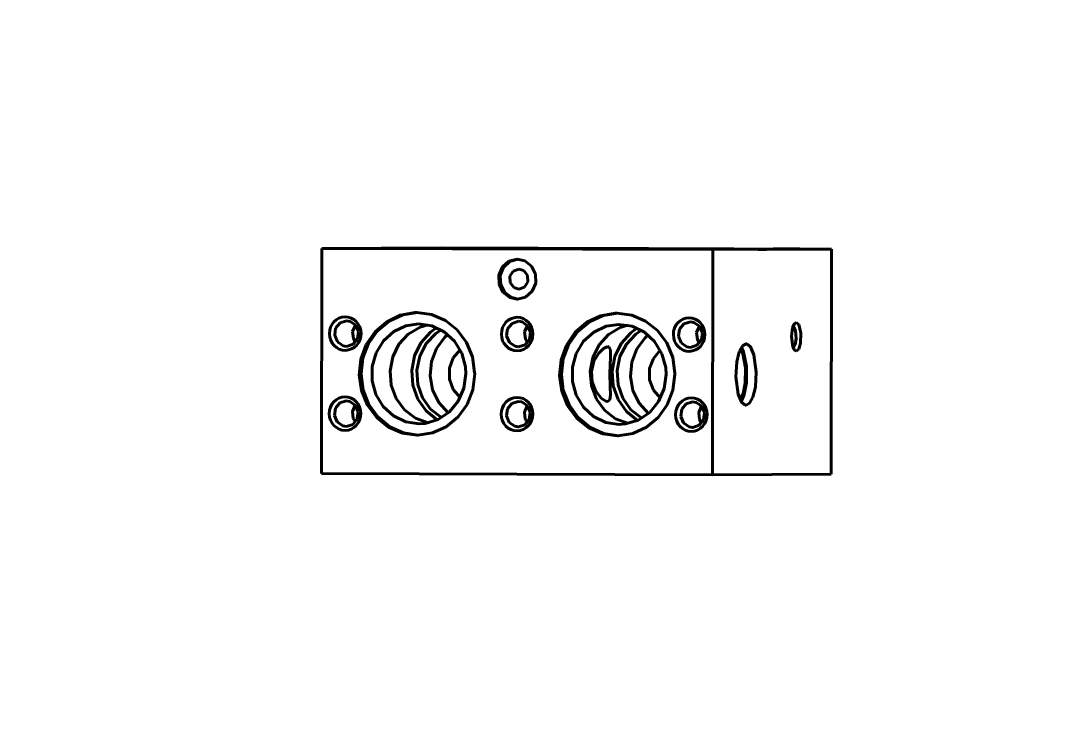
# Model space of a CAD drawing. Header units: millimetres. Extents: x 0 to 420, y 0 to 297.
# Drawn here: x 0 to 205.8, y 157.7 to 297 of the extents above; entities that cross this region are included whole.
import ezdxf

# ---------------------------------------------------------------- set-up
doc = ezdxf.new("R2010")
doc.units = ezdxf.units.MM
doc.linetypes.add('K5LT_BASIC', pattern=[0])
doc.layers.add('Системный слой (1)', color=7, linetype='Continuous', true_color=0x909090)

# ---------------------------------------------------------------- blocks, each defined once
blk = doc.blocks.new('U0')
at = {"layer": 'Системный слой (1)', "color": 5, "linetype": 'K5LT_BASIC', "lineweight": 60, "true_color": 0x0000ff}
for p, q in [((135.78, 235.94), (135.2, 234.65)), ((135.2, 234.65), (135.38, 233.23)), ((135.38, 233.23), (135.8, 232.54))]:
    blk.add_line(p, q, dxfattribs=at)
blk = doc.blocks.new('U1')
at = {"layer": 'Системный слой (1)', "color": 5, "linetype": 'K5LT_BASIC', "lineweight": 60, "true_color": 0x0000ff}
for p, q in [((133.99, 236.78), (132.69, 236.38)), ((134.7, 236.67), (133.99, 236.78)), ((135.82, 235.89), (134.7, 236.67)), ((131.81, 235.29), (131.62, 233.88)), ((132.69, 236.38), (131.81, 235.29)), ((136.38, 234.58), (135.82, 235.89)), ((131.62, 233.88), (132.17, 232.58)), ((132.17, 232.58), (133.3, 231.79)), ((135.3, 232.09), (136.18, 233.17)), ((136.18, 233.17), (136.38, 234.58)), ((133.3, 231.79), (133.99, 231.68)), ((133.99, 231.68), (134.01, 231.68)), ((134.01, 231.68), (135.3, 232.09))]:
    blk.add_line(p, q, dxfattribs=at)
blk = doc.blocks.new('U2')
at = {"layer": 'Системный слой (1)', "color": 5, "linetype": 'K5LT_BASIC', "lineweight": 60, "true_color": 0x0000ff}
for p, q in [((136.22, 219.94), (135.64, 218.65)), ((135.64, 218.65), (135.81, 217.23)), ((135.81, 217.23), (136.23, 216.54))]:
    blk.add_line(p, q, dxfattribs=at)
blk = doc.blocks.new('U3')
at = {"layer": 'Системный слой (1)', "color": 5, "linetype": 'K5LT_BASIC', "lineweight": 60, "true_color": 0x0000ff}
for p, q in [((133.13, 220.37), (132.25, 219.29)), ((134.42, 220.78), (133.13, 220.37)), ((135.14, 220.67), (134.42, 220.78)), ((136.26, 219.89), (135.14, 220.67)), ((132.25, 219.29), (132.06, 217.88)), ((136.82, 218.58), (136.26, 219.89)), ((136.62, 217.17), (136.82, 218.58)), ((132.06, 217.88), (132.61, 216.57)), ((132.61, 216.57), (133.74, 215.79)), ((135.74, 216.09), (136.62, 217.17)), ((133.74, 215.79), (134.43, 215.68)), ((134.43, 215.68), (134.45, 215.68)), ((134.45, 215.68), (135.74, 216.09))]:
    blk.add_line(p, q, dxfattribs=at)
blk = doc.blocks.new('U4')
at = {"layer": 'Системный слой (1)', "color": 5, "linetype": 'K5LT_BASIC', "lineweight": 60, "true_color": 0x0000ff}
for p, q in [((99.59, 236.88), (98.3, 236.47)), ((100.3, 236.77), (99.59, 236.88)), ((101.43, 235.99), (100.3, 236.77)), ((97.42, 235.39), (97.22, 233.98)), ((98.3, 236.47), (97.42, 235.39)), ((101.98, 234.68), (101.43, 235.99)), ((101.79, 233.27), (101.98, 234.68)), ((97.22, 233.98), (97.78, 232.67)), ((97.78, 232.67), (98.9, 231.89)), ((100.9, 232.19), (101.79, 233.27)), ((98.9, 231.89), (99.6, 231.78)), ((99.6, 231.78), (99.61, 231.78)), ((99.61, 231.78), (100.9, 232.19))]:
    blk.add_line(p, q, dxfattribs=at)
blk = doc.blocks.new('U5')
at = {"layer": 'Системный слой (1)', "color": 5, "linetype": 'K5LT_BASIC', "lineweight": 60, "true_color": 0x0000ff}
for p, q in [((101.38, 236.04), (100.81, 234.75)), ((100.81, 234.75), (100.98, 233.33)), ((100.98, 233.33), (101.4, 232.64))]:
    blk.add_line(p, q, dxfattribs=at)
blk = doc.blocks.new('U6')
at = {"layer": 'Системный слой (1)', "color": 5, "linetype": 'K5LT_BASIC', "lineweight": 60, "true_color": 0x0000ff}
for p, q in [((101.35, 220.04), (100.78, 218.75)), ((100.78, 218.75), (100.95, 217.33)), ((100.95, 217.33), (101.37, 216.64))]:
    blk.add_line(p, q, dxfattribs=at)
blk = doc.blocks.new('U7')
at = {"layer": 'Системный слой (1)', "color": 5, "linetype": 'K5LT_BASIC', "lineweight": 60, "true_color": 0x0000ff}
for p, q in [((98.27, 220.47), (97.38, 219.39)), ((99.56, 220.88), (98.27, 220.47)), ((100.27, 220.77), (99.56, 220.88)), ((101.4, 219.99), (100.27, 220.77)), ((97.38, 219.39), (97.19, 217.98)), ((101.95, 218.68), (101.4, 219.99)), ((101.75, 217.27), (101.95, 218.68)), ((97.19, 217.98), (97.74, 216.67)), ((97.74, 216.67), (98.87, 215.89)), ((99.58, 215.78), (100.87, 216.19)), ((100.87, 216.19), (101.75, 217.27)), ((98.87, 215.89), (99.56, 215.78)), ((99.56, 215.78), (99.58, 215.78))]:
    blk.add_line(p, q, dxfattribs=at)
blk = doc.blocks.new('U8')
at = {"layer": 'Системный слой (1)', "color": 5, "linetype": 'K5LT_BASIC', "lineweight": 60, "true_color": 0x0000ff}
for p, q in [((66.96, 220.14), (66.38, 218.84)), ((66.38, 218.84), (66.55, 217.43)), ((66.55, 217.43), (66.97, 216.73))]:
    blk.add_line(p, q, dxfattribs=at)
blk = doc.blocks.new('U9')
at = {"layer": 'Системный слой (1)', "color": 5, "linetype": 'K5LT_BASIC', "lineweight": 60, "true_color": 0x0000ff}
for p, q in [((63.87, 220.57), (62.99, 219.49)), ((65.16, 220.98), (63.87, 220.57)), ((65.87, 220.87), (65.16, 220.98)), ((67, 220.08), (65.87, 220.87)), ((62.99, 219.49), (62.79, 218.08)), ((67.55, 218.78), (67, 220.08)), ((67.36, 217.36), (67.55, 218.78)), ((62.79, 218.08), (63.35, 216.77)), ((63.35, 216.77), (64.47, 215.99)), ((65.19, 215.88), (66.48, 216.28)), ((66.48, 216.28), (67.36, 217.36)), ((64.47, 215.99), (65.17, 215.88)), ((65.17, 215.88), (65.19, 215.88))]:
    blk.add_line(p, q, dxfattribs=at)
blk = doc.blocks.new('U10')
at = {"layer": 'Системный слой (1)', "color": 5, "linetype": 'K5LT_BASIC', "lineweight": 60, "true_color": 0x0000ff}
for p, q in [((66.99, 236.14), (66.41, 234.84)), ((66.41, 234.84), (66.58, 233.43)), ((66.58, 233.43), (67, 232.73))]:
    blk.add_line(p, q, dxfattribs=at)
blk = doc.blocks.new('U11')
at = {"layer": 'Системный слой (1)', "color": 5, "linetype": 'K5LT_BASIC', "lineweight": 60, "true_color": 0x0000ff}
for p, q in [((65.19, 236.98), (63.9, 236.57)), ((65.9, 236.87), (65.19, 236.98)), ((67.03, 236.08), (65.9, 236.87)), ((63.02, 235.49), (62.83, 234.08)), ((63.9, 236.57), (63.02, 235.49)), ((67.59, 234.78), (67.03, 236.08)), ((67.39, 233.36), (67.59, 234.78)), ((62.83, 234.08), (63.38, 232.77)), ((63.38, 232.77), (64.51, 231.99)), ((66.51, 232.28), (67.39, 233.36)), ((64.51, 231.99), (65.2, 231.88)), ((65.2, 231.88), (65.22, 231.88)), ((65.22, 231.88), (66.51, 232.28))]:
    blk.add_line(p, q, dxfattribs=at)
blk = doc.blocks.new('U12')
at = {"layer": 'Системный слой (1)', "color": 5, "linetype": 'K5LT_BASIC', "lineweight": 60, "true_color": 0x0000ff}
for p, q in [((123.25, 231.37), (124.92, 233.61)), ((124.92, 233.61), (125.51, 234.15)), ((122.24, 228.72), (123.25, 231.37)), ((121.98, 225.87), (122.24, 228.72)), ((122.48, 223.06), (121.98, 225.87)), ((123.72, 220.52), (122.48, 223.06)), ((125.59, 218.45), (123.72, 220.52))]:
    blk.add_line(p, q, dxfattribs=at)
blk = doc.blocks.new('U13')
at = {"layer": 'Системный слой (1)', "color": 5, "linetype": 'K5LT_BASIC', "lineweight": 60, "true_color": 0x0000ff}
for p, q in [((111.46, 234.84), (113.8, 236.8)), ((113.8, 236.8), (116.54, 238.06)), ((116.54, 238.06), (119.47, 238.52)), ((109.66, 232.31), (111.46, 234.84)), ((108.54, 229.38), (109.66, 232.31)), ((108.17, 226.23), (108.54, 229.38)), ((108.56, 223.09), (108.17, 226.23)), ((109.71, 220.17), (108.56, 223.09)), ((111.52, 217.65), (109.71, 220.17)), ((113.88, 215.71), (111.52, 217.65)), ((116.63, 214.47), (113.88, 215.71)), ((119.58, 214.02), (116.63, 214.47))]:
    blk.add_line(p, q, dxfattribs=at)
blk = doc.blocks.new('U14')
at = {"layer": 'Системный слой (1)', "color": 5, "linetype": 'K5LT_BASIC', "lineweight": 60, "true_color": 0x0000ff}
for p, q in [((126.58, 229.48), (127.96, 231.1)), ((125.83, 227.42), (126.58, 229.48)), ((125.83, 225.21), (125.83, 227.42)), ((126.59, 223.15), (125.83, 225.21)), ((128, 221.52), (126.59, 223.15))]:
    blk.add_line(p, q, dxfattribs=at)
blk = doc.blocks.new('U15')
at = {"layer": 'Системный слой (1)', "color": 5, "linetype": 'K5LT_BASIC', "lineweight": 60, "true_color": 0x0000ff}
for p, q in [((110.96, 234.7), (113.28, 236.7)), ((113.28, 236.7), (116, 238)), ((116, 238), (118.94, 238.51)), ((118.94, 238.51), (119.29, 238.52)), ((119.29, 238.52), (122.25, 238.13)), ((122.25, 238.13), (125.02, 236.94)), ((125.02, 236.94), (127.41, 235.03)), ((109.21, 232.14), (110.96, 234.7)), ((127.41, 235.03), (129.25, 232.55)), ((108.13, 229.19), (109.21, 232.14)), ((129.25, 232.55), (130.44, 229.64)), ((107.8, 226.04), (108.13, 229.19)), ((130.44, 229.64), (130.88, 226.51)), ((130.88, 226.51), (130.89, 226.24)), ((108.25, 222.9), (107.8, 226.04)), ((130.89, 226.24), (130.49, 223.1)), ((109.43, 220), (108.25, 222.9)), ((130.49, 223.1), (129.36, 220.17)), ((111.28, 217.51), (109.43, 220)), ((129.36, 220.17), (127.55, 217.65)), ((113.67, 215.61), (111.28, 217.51)), ((127.55, 217.65), (125.19, 215.71)), ((116.44, 214.42), (113.67, 215.61)), ((119.4, 214.02), (116.44, 214.42)), ((122.45, 214.47), (119.49, 214.02)), ((125.19, 215.71), (122.45, 214.47)), ((119.49, 214.02), (119.4, 214.02))]:
    blk.add_line(p, q, dxfattribs=at)
blk = doc.blocks.new('U16')
at = {"layer": 'Системный слой (1)', "color": 5, "linetype": 'K5LT_BASIC', "lineweight": 60, "true_color": 0x0000ff}
for p, q in [((123.09, 234.34), (124.17, 235.08)), ((121.18, 232.33), (123.09, 234.34)), ((119.88, 229.82), (121.18, 232.33)), ((119.31, 227.02), (119.88, 229.82)), ((119.51, 224.17), (119.31, 227.02)), ((120.46, 221.49), (119.51, 224.17)), ((122.08, 219.21), (120.46, 221.49)), ((124.25, 217.51), (122.08, 219.21))]:
    blk.add_line(p, q, dxfattribs=at)
blk = doc.blocks.new('U17')
at = {"layer": 'Системный слой (1)', "color": 5, "linetype": 'K5LT_BASIC', "lineweight": 60, "true_color": 0x0000ff}
for p, q in [((117.61, 234.22), (119.96, 235.62)), ((119.96, 235.62), (121.49, 236.09)), ((115.73, 232.17), (117.61, 234.22)), ((114.48, 229.64), (115.73, 232.17)), ((113.95, 226.84), (114.48, 229.64)), ((114.19, 223.99), (113.95, 226.84)), ((115.18, 221.33), (114.19, 223.99)), ((116.84, 219.07), (115.18, 221.33)), ((119.03, 217.41), (116.84, 219.07)), ((121.58, 216.47), (119.03, 217.41))]:
    blk.add_line(p, q, dxfattribs=at)
blk = doc.blocks.new('U18')
at = {"layer": 'Системный слой (1)', "color": 5, "linetype": 'K5LT_BASIC', "lineweight": 60, "true_color": 0x0000ff}
for p, q in [((112.63, 232.88), (114.68, 234.73)), ((114.68, 234.73), (117.14, 235.9)), ((117.14, 235.9), (119.67, 236.27)), ((119.67, 236.27), (122.34, 235.88)), ((122.34, 235.88), (124.79, 234.69)), ((124.79, 234.69), (126.83, 232.82)), ((111.16, 230.48), (112.63, 232.88)), ((126.83, 232.82), (128.29, 230.41)), ((110.39, 227.74), (111.16, 230.48)), ((128.29, 230.41), (129.04, 227.67)), ((110.38, 224.88), (110.39, 227.74)), ((129.04, 227.67), (129.13, 226.25)), ((111.14, 222.13), (110.38, 224.88)), ((129.13, 226.25), (128.74, 223.42)), ((128.74, 223.42), (127.61, 220.82)), ((112.59, 219.72), (111.14, 222.13)), ((127.61, 220.82), (125.84, 218.67)), ((114.63, 217.85), (112.59, 219.72)), ((125.84, 218.67), (123.56, 217.14)), ((117.09, 216.67), (114.63, 217.85)), ((119.76, 216.27), (117.09, 216.67)), ((120.97, 216.36), (119.76, 216.27)), ((123.56, 217.14), (120.97, 216.36))]:
    blk.add_line(p, q, dxfattribs=at)
blk = doc.blocks.new('U19')
at = {"layer": 'Системный слой (1)', "color": 5, "linetype": 'K5LT_BASIC', "lineweight": 60, "true_color": 0x0000ff}
for p, q in [((120.14, 232.46), (122.04, 234.61)), ((122.04, 234.61), (123.29, 235.52)), ((118.86, 229.84), (120.14, 232.46)), ((118.32, 226.94), (118.86, 229.84)), ((118.54, 224), (118.32, 226.94)), ((119.52, 221.24), (118.54, 224)), ((121.17, 218.86), (119.52, 221.24)), ((123.37, 217.06), (121.17, 218.86))]:
    blk.add_line(p, q, dxfattribs=at)
blk = doc.blocks.new('U20')
at = {"layer": 'Системный слой (1)', "color": 5, "linetype": 'K5LT_BASIC', "lineweight": 60, "true_color": 0x0000ff}
for p, q in [((83.04, 234.46), (84.12, 235.19)), ((81.13, 232.44), (83.04, 234.46)), ((79.83, 229.93), (81.13, 232.44)), ((79.26, 227.14), (79.83, 229.93)), ((79.46, 224.28), (79.26, 227.14)), ((80.41, 221.61), (79.46, 224.28)), ((82.03, 219.32), (80.41, 221.61)), ((84.2, 217.62), (82.03, 219.32))]:
    blk.add_line(p, q, dxfattribs=at)
blk = doc.blocks.new('U21')
at = {"layer": 'Системный слой (1)', "color": 5, "linetype": 'K5LT_BASIC', "lineweight": 60, "true_color": 0x0000ff}
for p, q in [((80.09, 232.58), (81.99, 234.73)), ((81.99, 234.73), (83.24, 235.64)), ((78.81, 229.95), (80.09, 232.58)), ((78.27, 227.06), (78.81, 229.95)), ((78.49, 224.11), (78.27, 227.06)), ((79.47, 221.35), (78.49, 224.11)), ((81.12, 218.97), (79.47, 221.35)), ((83.32, 217.17), (81.12, 218.97))]:
    blk.add_line(p, q, dxfattribs=at)
blk = doc.blocks.new('U22')
at = {"layer": 'Системный слой (1)', "color": 5, "linetype": 'K5LT_BASIC', "lineweight": 60, "true_color": 0x0000ff}
for p, q in [((70.91, 234.81), (73.23, 236.81)), ((73.23, 236.81), (75.95, 238.11)), ((75.95, 238.11), (78.89, 238.63)), ((78.89, 238.63), (79.24, 238.64)), ((79.24, 238.64), (82.2, 238.24)), ((82.2, 238.24), (84.97, 237.05)), ((84.97, 237.05), (87.36, 235.15)), ((69.16, 232.25), (70.91, 234.81)), ((87.36, 235.15), (89.2, 232.66)), ((89.2, 232.66), (90.39, 229.75)), ((68.08, 229.3), (69.16, 232.25)), ((67.75, 226.15), (68.08, 229.3)), ((90.39, 229.75), (90.83, 226.62)), ((90.83, 226.62), (90.84, 226.35)), ((68.2, 223.02), (67.75, 226.15)), ((90.84, 226.35), (90.44, 223.21)), ((69.38, 220.11), (68.2, 223.02)), ((90.44, 223.21), (89.31, 220.28)), ((89.31, 220.28), (87.5, 217.76)), ((71.23, 217.62), (69.38, 220.11)), ((73.62, 215.72), (71.23, 217.62)), ((87.5, 217.76), (85.14, 215.82)), ((76.39, 214.53), (73.62, 215.72)), ((79.35, 214.14), (76.39, 214.53)), ((79.44, 214.14), (79.35, 214.14)), ((82.4, 214.58), (79.44, 214.14)), ((85.14, 215.82), (82.4, 214.58))]:
    blk.add_line(p, q, dxfattribs=at)
blk = doc.blocks.new('U23')
at = {"layer": 'Системный слой (1)', "color": 5, "linetype": 'K5LT_BASIC', "lineweight": 60, "true_color": 0x0000ff}
for p, q in [((77.56, 234.33), (79.91, 235.73)), ((79.91, 235.73), (81.44, 236.21)), ((75.68, 232.29), (77.56, 234.33)), ((74.43, 229.76), (75.68, 232.29)), ((73.9, 226.95), (74.43, 229.76)), ((74.14, 224.1), (73.9, 226.95)), ((75.13, 221.44), (74.14, 224.1)), ((76.79, 219.19), (75.13, 221.44)), ((78.98, 217.52), (76.79, 219.19)), ((81.53, 216.58), (78.98, 217.52))]:
    blk.add_line(p, q, dxfattribs=at)
blk = doc.blocks.new('U24')
at = {"layer": 'Системный слой (1)', "color": 5, "linetype": 'K5LT_BASIC', "lineweight": 60, "true_color": 0x0000ff}
for p, q in [((71.41, 234.96), (73.75, 236.91)), ((73.75, 236.91), (76.49, 238.17)), ((76.49, 238.17), (79.42, 238.63)), ((69.61, 232.43), (71.41, 234.96)), ((68.49, 229.49), (69.61, 232.43)), ((68.12, 226.35), (68.49, 229.49)), ((68.51, 223.21), (68.12, 226.35)), ((69.66, 220.28), (68.51, 223.21)), ((71.47, 217.76), (69.66, 220.28)), ((73.83, 215.82), (71.47, 217.76)), ((76.58, 214.58), (73.83, 215.82)), ((79.53, 214.14), (76.58, 214.58))]:
    blk.add_line(p, q, dxfattribs=at)
blk = doc.blocks.new('U25')
at = {"layer": 'Системный слой (1)', "color": 5, "linetype": 'K5LT_BASIC', "lineweight": 60, "true_color": 0x0000ff}
for p, q in [((86.53, 229.59), (87.91, 231.21)), ((85.78, 227.53), (86.53, 229.59)), ((85.78, 225.32), (85.78, 227.53)), ((86.54, 223.26), (85.78, 225.32)), ((87.95, 221.63), (86.54, 223.26))]:
    blk.add_line(p, q, dxfattribs=at)
blk = doc.blocks.new('U26')
at = {"layer": 'Системный слой (1)', "color": 5, "linetype": 'K5LT_BASIC', "lineweight": 60, "true_color": 0x0000ff}
for p, q in [((72.58, 232.99), (74.63, 234.84)), ((74.63, 234.84), (77.09, 236.01)), ((77.09, 236.01), (79.62, 236.39)), ((79.62, 236.39), (82.29, 235.99)), ((82.29, 235.99), (84.74, 234.81)), ((84.74, 234.81), (86.78, 232.94)), ((71.11, 230.59), (72.58, 232.99)), ((86.78, 232.94), (88.24, 230.53)), ((70.34, 227.85), (71.11, 230.59)), ((88.24, 230.53), (88.99, 227.78)), ((70.33, 224.99), (70.34, 227.85)), ((88.99, 227.78), (89.08, 226.36)), ((71.09, 222.25), (70.33, 224.99)), ((89.08, 226.36), (88.69, 223.53)), ((88.69, 223.53), (87.56, 220.93)), ((72.54, 219.84), (71.09, 222.25)), ((87.56, 220.93), (85.79, 218.78)), ((74.58, 217.97), (72.54, 219.84)), ((85.79, 218.78), (83.51, 217.26)), ((77.04, 216.78), (74.58, 217.97)), ((79.71, 216.39), (77.04, 216.78)), ((80.92, 216.48), (79.71, 216.39)), ((83.51, 217.26), (80.92, 216.48))]:
    blk.add_line(p, q, dxfattribs=at)
blk = doc.blocks.new('U27')
at = {"layer": 'Системный слой (1)', "color": 5, "linetype": 'K5LT_BASIC', "lineweight": 60, "true_color": 0x0000ff}
for p, q in [((83.2, 231.48), (84.87, 233.72)), ((84.87, 233.72), (85.46, 234.26)), ((82.19, 228.83), (83.2, 231.48)), ((81.93, 225.98), (82.19, 228.83)), ((82.43, 223.17), (81.93, 225.98)), ((83.67, 220.63), (82.43, 223.17)), ((85.54, 218.56), (83.67, 220.63))]:
    blk.add_line(p, q, dxfattribs=at)
blk = doc.blocks.new('U28')
at = {"layer": 'Системный слой (1)', "color": 5, "linetype": 'K5LT_BASIC', "lineweight": 60, "true_color": 0x0000ff}
for p, q in [((99.34, 249.33), (97.69, 248.92)), ((100.87, 248.99), (99.34, 249.33)), ((96.37, 247.78), (95.67, 246.14)), ((97.69, 248.92), (96.37, 247.78)), ((102.23, 247.91), (100.87, 248.99)), ((103.01, 246.31), (102.23, 247.91)), ((95.67, 246.14), (95.7, 244.34)), ((103.05, 244.51), (103.01, 246.31)), ((95.7, 244.34), (96.48, 242.74)), ((101.02, 241.74), (102.34, 242.88)), ((102.34, 242.88), (103.05, 244.51)), ((96.48, 242.74), (97.84, 241.67)), ((97.84, 241.67), (99.35, 241.33)), ((99.35, 241.33), (99.37, 241.33)), ((99.37, 241.33), (101.02, 241.74))]:
    blk.add_line(p, q, dxfattribs=at)
blk = doc.blocks.new('U29')
at = {"layer": 'Системный слой (1)', "color": 5, "linetype": 'K5LT_BASIC', "lineweight": 60, "true_color": 0x0000ff}
for p, q in [((99.66, 247.33), (98.53, 246.93)), ((100.68, 247.01), (99.66, 247.33)), ((101.43, 246.03), (100.68, 247.01)), ((98.53, 246.93), (97.86, 245.89)), ((97.86, 245.89), (97.9, 244.63)), ((101.48, 244.77), (101.43, 246.03)), ((97.9, 244.63), (98.65, 243.65)), ((98.65, 243.65), (99.66, 243.33)), ((99.66, 243.33), (99.67, 243.33)), ((99.67, 243.33), (100.8, 243.73)), ((100.8, 243.73), (101.48, 244.77))]:
    blk.add_line(p, q, dxfattribs=at)
blk = doc.blocks.new('U30')
at = {"layer": 'Системный слой (1)', "color": 5, "linetype": 'K5LT_BASIC', "lineweight": 60, "true_color": 0x0000ff}
for p, q in [((99.49, 249.33), (97.86, 248.84)), ((96.59, 247.65), (95.95, 245.98)), ((97.86, 248.84), (96.59, 247.65)), ((95.95, 245.98), (96.05, 244.19)), ((96.05, 244.19), (96.89, 242.62)), ((96.89, 242.62), (98.29, 241.61)), ((98.29, 241.61), (99.53, 241.33))]:
    blk.add_line(p, q, dxfattribs=at)
blk = doc.blocks.new('U31')
at = {"layer": 'Системный слой (1)', "color": 5, "linetype": 'K5LT_BASIC', "lineweight": 60, "true_color": 0x0000ff}
for p, q in [((154.42, 235.55), (154.22, 233.84)), ((154.84, 236.46), (154.42, 235.55)), ((155.15, 236.64), (154.84, 236.46)), ((155.67, 236.24), (155.15, 236.64)), ((156.1, 234.48), (155.67, 236.24)), ((154.22, 233.84), (154.48, 231.81)), ((156.02, 232.49), (156.1, 234.48)), ((154.48, 231.81), (154.83, 231.13)), ((154.83, 231.13), (155.17, 230.94)), ((155.17, 230.94), (155.65, 231.34)), ((155.65, 231.34), (156.02, 232.49))]:
    blk.add_line(p, q, dxfattribs=at)
blk = doc.blocks.new('U32')
at = {"layer": 'Системный слой (1)', "color": 5, "linetype": 'K5LT_BASIC', "lineweight": 60, "true_color": 0x0000ff}
for p, q in [((154.6, 235.86), (154.53, 235.89)), ((155.04, 235), (154.6, 235.86)), ((155.16, 233.43), (155.04, 235)), ((154.91, 232.19), (155.16, 233.43)), ((154.52, 231.7), (154.91, 232.19))]:
    blk.add_line(p, q, dxfattribs=at)
blk = doc.blocks.new('U33')
at = {"layer": 'Системный слой (1)', "color": 5, "linetype": 'K5LT_BASIC', "lineweight": 60, "true_color": 0x0000ff}
for p, q in [((144.47, 230.36), (143.97, 231.3)), ((145.02, 227.58), (144.47, 230.36)), ((144.97, 224.49), (145.02, 227.58)), ((144.54, 222.42), (144.97, 224.49)), ((143.95, 221.2), (144.54, 222.42))]:
    blk.add_line(p, q, dxfattribs=at)
blk = doc.blocks.new('U34')
at = {"layer": 'Системный слой (1)', "color": 5, "linetype": 'K5LT_BASIC', "lineweight": 60, "true_color": 0x0000ff}
for p, q in [((115.65, 230.54), (114.68, 228.91)), ((116.6, 231.46), (115.65, 230.54)), ((117.46, 231.83), (116.6, 231.46)), ((117.65, 231.79), (117.46, 231.83)), ((117.98, 231.17), (117.65, 231.79)), ((117.98, 229.69), (117.98, 231.17)), ((114.68, 228.91), (114.18, 226.85)), ((117.84, 226.46), (117.98, 229.69)), ((114.18, 226.85), (114.34, 224.75)), ((117.91, 223.87), (117.84, 226.46)), ((114.34, 224.75), (115.08, 222.91)), ((115.08, 222.91), (116.22, 221.47)), ((117.99, 222.17), (117.91, 223.87)), ((116.22, 221.47), (117.21, 220.86)), ((117.21, 220.86), (117.43, 220.83)), ((117.43, 220.83), (117.89, 221.18)), ((117.43, 220.83), (117.43, 220.83)), ((117.89, 221.18), (117.99, 222.17))]:
    blk.add_line(p, q, dxfattribs=at)
blk = doc.blocks.new('U35')
at = {"layer": 'Системный слой (1)', "color": 5, "linetype": 'K5LT_BASIC', "lineweight": 60, "true_color": 0x0000ff}
for p, q in [((144.63, 230.77), (144.19, 231.69)), ((145.21, 227.91), (144.63, 230.77)), ((145.2, 224.55), (145.21, 227.91)), ((144.77, 222.25), (145.2, 224.55)), ((144.16, 220.81), (144.77, 222.25))]:
    blk.add_line(p, q, dxfattribs=at)
blk = doc.blocks.new('U36')
at = {"layer": 'Системный слой (1)', "color": 5, "linetype": 'K5LT_BASIC', "lineweight": 60, "true_color": 0x0000ff}
for p, q in [((143.76, 230.8), (143.26, 228.79)), ((144.41, 231.98), (143.76, 230.8)), ((145.14, 232.37), (144.41, 231.98)), ((145.26, 232.36), (145.14, 232.37)), ((146, 231.79), (145.26, 232.36)), ((146.7, 230.18), (146, 231.79)), ((143.26, 228.79), (143.07, 225.78)), ((147.16, 226.74), (146.7, 230.18)), ((146.98, 223.72), (147.16, 226.74)), ((143.07, 225.78), (143.53, 222.33)), ((143.53, 222.33), (144.23, 220.71)), ((146.48, 221.71), (146.98, 223.72)), ((144.23, 220.71), (144.97, 220.14)), ((145.11, 220.12), (145.83, 220.52)), ((145.83, 220.52), (146.48, 221.71)), ((144.97, 220.14), (145.1, 220.12)), ((145.1, 220.12), (145.11, 220.12))]:
    blk.add_line(p, q, dxfattribs=at)
blk = doc.blocks.new('U37')
at = {"layer": 'Системный слой (1)', "color": 5, "linetype": 'K5LT_BASIC', "lineweight": 60, "true_color": 0x0000ff}
for p, q in [((150.8, 251.34), (150.54, 251.34)), ((150.54, 251.34), (150.94, 251.33)), ((150.92, 251.34), (150.8, 251.34)), ((152.5, 251.34), (150.92, 251.34)), ((150.94, 251.33), (152.12, 251.33)), ((152.12, 251.33), (154.22, 251.32)), ((155.87, 251.34), (152.5, 251.34)), ((154.22, 251.32), (157.59, 251.32)), ((157.97, 251.33), (155.87, 251.34)), ((157.59, 251.32), (159.17, 251.32)), ((159.15, 251.33), (157.97, 251.33)), ((159.54, 251.32), (159.15, 251.33)), ((159.17, 251.32), (159.54, 251.32))]:
    blk.add_line(p, q, dxfattribs=at)
blk = doc.blocks.new('U38')
at = {"layer": 'Системный слой (1)', "color": 5, "linetype": 'K5LT_BASIC', "lineweight": 60, "true_color": 0x0000ff}
for p, q in [((72.91, 251.49), (72.66, 251.49)), ((72.66, 251.49), (73.05, 251.48)), ((73.03, 251.49), (72.91, 251.49)), ((74.61, 251.49), (73.03, 251.49)), ((73.05, 251.48), (74.23, 251.48)), ((74.23, 251.48), (76.33, 251.47)), ((77.98, 251.49), (74.61, 251.49)), ((76.33, 251.47), (79.7, 251.46)), ((80.08, 251.48), (77.98, 251.49)), ((79.7, 251.46), (81.28, 251.46)), ((81.26, 251.47), (80.08, 251.48)), ((81.66, 251.47), (81.26, 251.47)), ((81.28, 251.46), (81.66, 251.47))]:
    blk.add_line(p, q, dxfattribs=at)
blk = doc.blocks.new('U39')
at = {"layer": 'Системный слой (1)', "color": 5, "linetype": 'K5LT_BASIC', "lineweight": 60, "true_color": 0x0000ff}
for p, q in [((140.76, 251.3), (140.5, 251.29)), ((140.5, 251.29), (140.9, 251.29)), ((140.88, 251.3), (140.76, 251.3)), ((142.46, 251.3), (140.88, 251.3)), ((140.9, 251.29), (142.08, 251.28)), ((142.08, 251.28), (144.18, 251.28)), ((145.83, 251.29), (142.46, 251.3)), ((144.18, 251.28), (147.55, 251.27)), ((147.93, 251.29), (145.83, 251.29)), ((147.55, 251.27), (149.13, 251.27)), ((149.11, 251.28), (147.93, 251.29)), ((149.5, 251.28), (149.11, 251.28)), ((149.13, 251.27), (149.5, 251.28))]:
    blk.add_line(p, q, dxfattribs=at)
blk = doc.blocks.new('U40')
at = {"layer": 'Системный слой (1)', "color": 5, "linetype": 'K5LT_BASIC', "lineweight": 60, "true_color": 0x0000ff}
for p, q in [((82.95, 251.53), (82.69, 251.53)), ((82.69, 251.53), (83.09, 251.53)), ((83.07, 251.53), (82.95, 251.53)), ((84.65, 251.54), (83.07, 251.53)), ((83.09, 251.53), (84.27, 251.52)), ((84.27, 251.52), (86.37, 251.51)), ((88.02, 251.53), (84.65, 251.54)), ((86.37, 251.51), (89.74, 251.51)), ((90.12, 251.52), (88.02, 251.53)), ((89.74, 251.51), (91.32, 251.51)), ((91.3, 251.52), (90.12, 251.52)), ((91.69, 251.51), (91.3, 251.52)), ((91.32, 251.51), (91.69, 251.51))]:
    blk.add_line(p, q, dxfattribs=at)
blk = doc.blocks.new('U41')
at = {"layer": 'Системный слой (1)', "color": 5, "linetype": 'K5LT_BASIC', "lineweight": 60, "true_color": 0x0000ff}
for p, q in [((147.93, 251.33), (147.76, 251.33)), ((147.76, 251.33), (148.16, 251.32)), ((148.11, 251.33), (147.93, 251.33)), ((149.84, 251.33), (148.11, 251.33)), ((148.16, 251.32), (149.33, 251.32)), ((149.33, 251.32), (151.51, 251.31)), ((152.01, 251.32), (149.84, 251.33)), ((151.51, 251.31), (153.22, 251.31)), ((153.17, 251.32), (152.01, 251.32)), ((153.56, 251.32), (153.17, 251.32)), ((153.22, 251.31), (153.56, 251.32))]:
    blk.add_line(p, q, dxfattribs=at)
blk = doc.blocks.new('U42')
at = {"layer": 'Системный слой (1)', "color": 5, "linetype": 'K5LT_BASIC', "lineweight": 60, "true_color": 0x0000ff}
for p, q in [((107.88, 251.44), (107.71, 251.44)), ((107.71, 251.44), (108.11, 251.44)), ((108.06, 251.44), (107.88, 251.44)), ((109.79, 251.44), (108.06, 251.44)), ((108.11, 251.44), (109.28, 251.43)), ((109.28, 251.43), (111.46, 251.43)), ((111.96, 251.44), (109.79, 251.44)), ((111.46, 251.43), (113.17, 251.43)), ((113.12, 251.43), (111.96, 251.44)), ((113.51, 251.43), (113.12, 251.43)), ((113.17, 251.43), (113.51, 251.43))]:
    blk.add_line(p, q, dxfattribs=at)
blk = doc.blocks.new('U43')
at = {"layer": 'Системный слой (1)', "color": 5, "linetype": 'K5LT_BASIC', "lineweight": 60, "true_color": 0x0000ff}
for p, q in [((113.48, 251.32), (113.31, 251.32)), ((113.31, 251.32), (113.71, 251.32)), ((113.67, 251.32), (113.48, 251.32)), ((115.39, 251.32), (113.67, 251.32)), ((113.71, 251.32), (114.88, 251.31)), ((114.88, 251.31), (117.06, 251.31)), ((117.56, 251.32), (115.39, 251.32)), ((117.06, 251.31), (118.77, 251.31)), ((118.73, 251.31), (117.56, 251.32)), ((119.11, 251.31), (118.73, 251.31)), ((118.77, 251.31), (119.11, 251.31))]:
    blk.add_line(p, q, dxfattribs=at)
blk = doc.blocks.new('U44')
at = {"layer": 'Системный слой (1)', "color": 5, "linetype": 'K5LT_BASIC', "lineweight": 60, "true_color": 0x0000ff}
for p, q in [((143.54, 251.31), (143.38, 251.31)), ((143.38, 251.31), (143.77, 251.3)), ((143.73, 251.31), (143.54, 251.31)), ((145.46, 251.31), (143.73, 251.31)), ((143.77, 251.3), (144.94, 251.3)), ((144.94, 251.3), (147.12, 251.29)), ((147.63, 251.31), (145.46, 251.31)), ((147.12, 251.29), (148.84, 251.29)), ((148.79, 251.3), (147.63, 251.31)), ((149.18, 251.3), (148.79, 251.3)), ((148.84, 251.29), (149.18, 251.3))]:
    blk.add_line(p, q, dxfattribs=at)
blk = doc.blocks.new('U45')
at = {"layer": 'Системный слой (1)', "color": 5, "linetype": 'K5LT_BASIC', "lineweight": 60, "true_color": 0x0000ff}
for p, q in [((118.85, 251.38), (118.69, 251.38)), ((118.69, 251.38), (119.08, 251.37)), ((119.04, 251.38), (118.85, 251.38)), ((120.77, 251.38), (119.04, 251.38)), ((119.08, 251.37), (120.25, 251.37)), ((120.25, 251.37), (122.43, 251.36)), ((122.94, 251.38), (120.77, 251.38)), ((122.43, 251.36), (124.15, 251.36)), ((124.1, 251.37), (122.94, 251.38)), ((124.49, 251.37), (124.1, 251.37)), ((124.15, 251.36), (124.49, 251.37))]:
    blk.add_line(p, q, dxfattribs=at)
blk = doc.blocks.new('U46')
at = {"layer": 'Системный слой (1)', "color": 5, "linetype": 'K5LT_BASIC', "lineweight": 60, "true_color": 0x0000ff}
for p, q in [((123.24, 251.4), (123.07, 251.4)), ((123.07, 251.4), (123.47, 251.39)), ((123.42, 251.4), (123.24, 251.4)), ((125.15, 251.4), (123.42, 251.4)), ((123.47, 251.39), (124.64, 251.39)), ((124.64, 251.39), (126.82, 251.38)), ((127.32, 251.39), (125.15, 251.4)), ((126.82, 251.38), (128.53, 251.38)), ((128.48, 251.39), (127.32, 251.39)), ((128.87, 251.39), (128.48, 251.39)), ((128.53, 251.38), (128.87, 251.39))]:
    blk.add_line(p, q, dxfattribs=at)
blk = doc.blocks.new('U47')
at = {"layer": 'Системный слой (1)', "color": 5, "linetype": 'K5LT_BASIC', "lineweight": 60, "true_color": 0x0000ff}
for p, q in [((117.86, 251.34), (117.7, 251.34)), ((117.7, 251.34), (118.09, 251.34)), ((118.05, 251.34), (117.86, 251.34)), ((119.78, 251.34), (118.05, 251.34)), ((118.09, 251.34), (119.26, 251.33)), ((119.26, 251.33), (121.44, 251.33)), ((121.95, 251.34), (119.78, 251.34)), ((121.44, 251.33), (123.16, 251.33)), ((123.11, 251.33), (121.95, 251.34)), ((123.5, 251.33), (123.11, 251.33)), ((123.16, 251.33), (123.5, 251.33))]:
    blk.add_line(p, q, dxfattribs=at)
blk = doc.blocks.new('U48')
at = {"layer": 'Системный слой (1)', "color": 5, "linetype": 'K5LT_BASIC', "lineweight": 60, "true_color": 0x0000ff}
for p, q in [((88.79, 251.39), (88.62, 251.39)), ((88.62, 251.39), (89.02, 251.39)), ((88.98, 251.39), (88.79, 251.39)), ((90.7, 251.39), (88.98, 251.39)), ((89.02, 251.39), (90.19, 251.38)), ((90.19, 251.38), (92.37, 251.38)), ((92.87, 251.39), (90.7, 251.39)), ((92.37, 251.38), (94.08, 251.38)), ((94.04, 251.38), (92.87, 251.39)), ((94.42, 251.38), (94.04, 251.38)), ((94.08, 251.38), (94.42, 251.38))]:
    blk.add_line(p, q, dxfattribs=at)
blk = doc.blocks.new('U49')
at = {"layer": 'Системный слой (1)', "color": 5, "linetype": 'K5LT_BASIC', "lineweight": 60, "true_color": 0x0000ff}
for p, q in [((93.17, 251.41), (93.01, 251.41)), ((93.01, 251.41), (93.4, 251.41)), ((93.36, 251.41), (93.17, 251.41)), ((95.09, 251.41), (93.36, 251.41)), ((93.4, 251.41), (94.57, 251.4)), ((94.57, 251.4), (96.75, 251.4)), ((97.26, 251.41), (95.09, 251.41)), ((96.75, 251.4), (98.47, 251.4)), ((98.42, 251.4), (97.26, 251.41)), ((98.81, 251.4), (98.42, 251.4)), ((98.47, 251.4), (98.81, 251.4))]:
    blk.add_line(p, q, dxfattribs=at)
blk = doc.blocks.new('U50')
at = {"layer": 'Системный слой (1)', "color": 5, "linetype": 'K5LT_BASIC', "lineweight": 60, "true_color": 0x0000ff}
for p, q in [((83.19, 251.51), (83.02, 251.51)), ((83.02, 251.51), (83.42, 251.51)), ((83.37, 251.51), (83.19, 251.51)), ((85.1, 251.51), (83.37, 251.51)), ((83.42, 251.51), (84.59, 251.5)), ((84.59, 251.5), (86.77, 251.5)), ((87.27, 251.51), (85.1, 251.51)), ((86.77, 251.5), (88.48, 251.5)), ((88.43, 251.5), (87.27, 251.51)), ((88.82, 251.5), (88.43, 251.5)), ((88.48, 251.5), (88.82, 251.5))]:
    blk.add_line(p, q, dxfattribs=at)
blk = doc.blocks.new('U51')
at = {"layer": 'Системный слой (1)', "color": 5, "linetype": 'K5LT_BASIC', "lineweight": 60, "true_color": 0x0000ff}
for p, q in [((103.49, 251.42), (103.33, 251.42)), ((103.33, 251.42), (103.72, 251.42)), ((103.68, 251.42), (103.49, 251.42)), ((105.41, 251.42), (103.68, 251.42)), ((103.72, 251.42), (104.89, 251.41)), ((104.89, 251.41), (107.07, 251.41)), ((107.58, 251.42), (105.41, 251.42)), ((107.07, 251.41), (108.79, 251.41)), ((108.74, 251.41), (107.58, 251.42)), ((109.13, 251.41), (108.74, 251.41)), ((108.79, 251.41), (109.13, 251.41))]:
    blk.add_line(p, q, dxfattribs=at)
blk = doc.blocks.new('U52')
at = {"layer": 'Системный слой (1)', "color": 5, "linetype": 'K5LT_BASIC', "lineweight": 60, "true_color": 0x0000ff}
for p, q in [((78.81, 251.49), (78.64, 251.49)), ((78.64, 251.49), (79.03, 251.49)), ((78.99, 251.49), (78.81, 251.49)), ((80.72, 251.49), (78.99, 251.49)), ((79.03, 251.49), (80.2, 251.48)), ((80.2, 251.48), (82.38, 251.48)), ((82.89, 251.49), (80.72, 251.49)), ((82.38, 251.48), (84.1, 251.48)), ((84.05, 251.48), (82.89, 251.49)), ((84.44, 251.48), (84.05, 251.48)), ((84.1, 251.48), (84.44, 251.48))]:
    blk.add_line(p, q, dxfattribs=at)
blk = doc.blocks.new('U53')
at = {"layer": 'Системный слой (1)', "color": 5, "linetype": 'K5LT_BASIC', "lineweight": 60, "true_color": 0x0000ff}
for p, q in [((130.47, 251.36), (130.12, 251.36)), ((130.12, 251.36), (130.52, 251.35)), ((131.19, 251.36), (130.47, 251.36)), ((130.52, 251.35), (131.71, 251.35)), ((135.04, 251.36), (131.19, 251.36)), ((131.71, 251.35), (133.77, 251.34)), ((133.77, 251.34), (137.21, 251.33)), ((138.47, 251.35), (135.04, 251.36)), ((137.21, 251.33), (141.06, 251.33)), ((140.54, 251.35), (138.47, 251.35)), ((141.73, 251.34), (140.54, 251.35)), ((141.06, 251.33), (142, 251.33)), ((142.12, 251.33), (141.73, 251.34)), ((142, 251.33), (142.12, 251.33))]:
    blk.add_line(p, q, dxfattribs=at)
blk = doc.blocks.new('U54')
at = {"layer": 'Системный слой (1)', "color": 5, "linetype": 'K5LT_BASIC', "lineweight": 60, "true_color": 0x0000ff}
for p, q in [((90.42, 251.48), (90.07, 251.47)), ((90.07, 251.47), (90.47, 251.47)), ((91.14, 251.48), (90.42, 251.48)), ((90.47, 251.47), (91.66, 251.46)), ((94.99, 251.48), (91.14, 251.48)), ((91.66, 251.46), (93.72, 251.45)), ((93.72, 251.45), (97.16, 251.44)), ((98.42, 251.47), (94.99, 251.48)), ((97.16, 251.44), (101.01, 251.44)), ((100.49, 251.46), (98.42, 251.47)), ((101.68, 251.45), (100.49, 251.46)), ((101.01, 251.44), (101.95, 251.45)), ((102.07, 251.45), (101.68, 251.45)), ((101.95, 251.45), (102.07, 251.45))]:
    blk.add_line(p, q, dxfattribs=at)
blk = doc.blocks.new('U55')
at = {"layer": 'Системный слой (1)', "color": 5, "linetype": 'K5LT_BASIC', "lineweight": 60, "true_color": 0x0000ff}
for p, q in [((100.41, 251.37), (100.06, 251.37)), ((100.06, 251.37), (100.46, 251.36)), ((101.12, 251.38), (100.41, 251.37)), ((100.46, 251.36), (101.64, 251.36)), ((104.98, 251.37), (101.12, 251.38)), ((101.64, 251.36), (103.71, 251.35)), ((103.71, 251.35), (107.14, 251.34)), ((108.41, 251.37), (104.98, 251.37)), ((107.14, 251.34), (111, 251.34)), ((110.48, 251.36), (108.41, 251.37)), ((111.67, 251.35), (110.48, 251.36)), ((111, 251.34), (111.94, 251.34)), ((112.06, 251.35), (111.67, 251.35)), ((111.94, 251.34), (112.06, 251.35))]:
    blk.add_line(p, q, dxfattribs=at)
blk = doc.blocks.new('U56')
at = {"layer": 'Системный слой (1)', "color": 5, "linetype": 'K5LT_BASIC', "lineweight": 60, "true_color": 0x0000ff}
for p, q in [((116.88, 251.44), (116.62, 251.44)), ((116.62, 251.44), (117.01, 251.43)), ((116.99, 251.44), (116.88, 251.44)), ((118.58, 251.44), (116.99, 251.44)), ((117.01, 251.43), (118.19, 251.42)), ((118.19, 251.42), (120.29, 251.42)), ((121.95, 251.43), (118.58, 251.44)), ((120.29, 251.42), (123.66, 251.41)), ((124.04, 251.43), (121.95, 251.43)), ((123.66, 251.41), (125.25, 251.41)), ((125.22, 251.42), (124.04, 251.43)), ((125.62, 251.42), (125.22, 251.42)), ((125.25, 251.41), (125.62, 251.42))]:
    blk.add_line(p, q, dxfattribs=at)
blk = doc.blocks.new('U57')
at = {"layer": 'Системный слой (1)', "color": 5, "linetype": 'K5LT_BASIC', "lineweight": 60, "true_color": 0x0000ff}
for p, q in [((107.68, 251.4), (107.42, 251.39)), ((107.42, 251.39), (107.81, 251.39)), ((107.79, 251.4), (107.68, 251.4)), ((109.37, 251.4), (107.79, 251.4)), ((107.81, 251.39), (108.99, 251.38)), ((108.99, 251.38), (111.09, 251.38)), ((112.74, 251.39), (109.37, 251.4)), ((111.09, 251.38), (114.46, 251.37)), ((114.84, 251.39), (112.74, 251.39)), ((114.46, 251.37), (116.04, 251.37)), ((116.02, 251.38), (114.84, 251.39)), ((116.42, 251.38), (116.02, 251.38)), ((116.04, 251.37), (116.42, 251.38))]:
    blk.add_line(p, q, dxfattribs=at)

msp = doc.modelspace()

# ---------------------------------------------------------------- linework, layer by layer
at = {"layer": 'Системный слой (1)', "color": 5, "linetype": 'K5LT_BASIC', "lineweight": 60, "true_color": 0x0000ff}
for p, q in [((60.26, 251.44), (60.17, 206.44)), ((84.02, 251.55), (60.26, 251.44)), ((138.48, 251.22), (60.26, 251.44)), ((162.23, 251.32), (84.02, 251.55)), ((138.39, 206.22), (138.48, 251.22)), ((162.23, 251.32), (138.48, 251.22)), ((162.14, 206.32), (162.23, 251.32)), ((60.17, 206.44), (138.39, 206.22)), ((162.14, 206.32), (138.39, 206.22))]:
    msp.add_line(p, q, dxfattribs=at)
for centre in [(64.94, 234.43), (99.33, 234.33), (133.73, 234.23), (64.91, 218.43), (99.3, 218.33), (134.17, 218.23)]:
    msp.add_ellipse(centre, major_axis=(0.02, -3.35), ratio=0.942351, dxfattribs=at)

# ---------------------------------------------------------------- block references
at = {"layer": 'Системный слой (1)'}
for name in ['U38', 'U52', 'U40', 'U50', 'U48', 'U54', 'U49', 'U55', 'U51', 'U57', 'U42', 'U43', 'U56', 'U47', 'U45', 'U46', 'U53', 'U39', 'U44', 'U41', 'U37', 'U28', 'U30', 'U29', 'U11', 'U22', 'U24', 'U4', 'U15', 'U13', 'U1', 'U10', 'U26', 'U23', 'U21', 'U20', 'U5', 'U18', 'U17', 'U19', 'U16', 'U0', 'U31', 'U32', 'U27', 'U12', 'U25', 'U34', 'U14', 'U36', 'U33', 'U35', 'U9', 'U7', 'U3', 'U8', 'U6', 'U2']:
    msp.add_blockref(name, (0, 0), dxfattribs=at)

doc.saveas('drawing.dxf')
